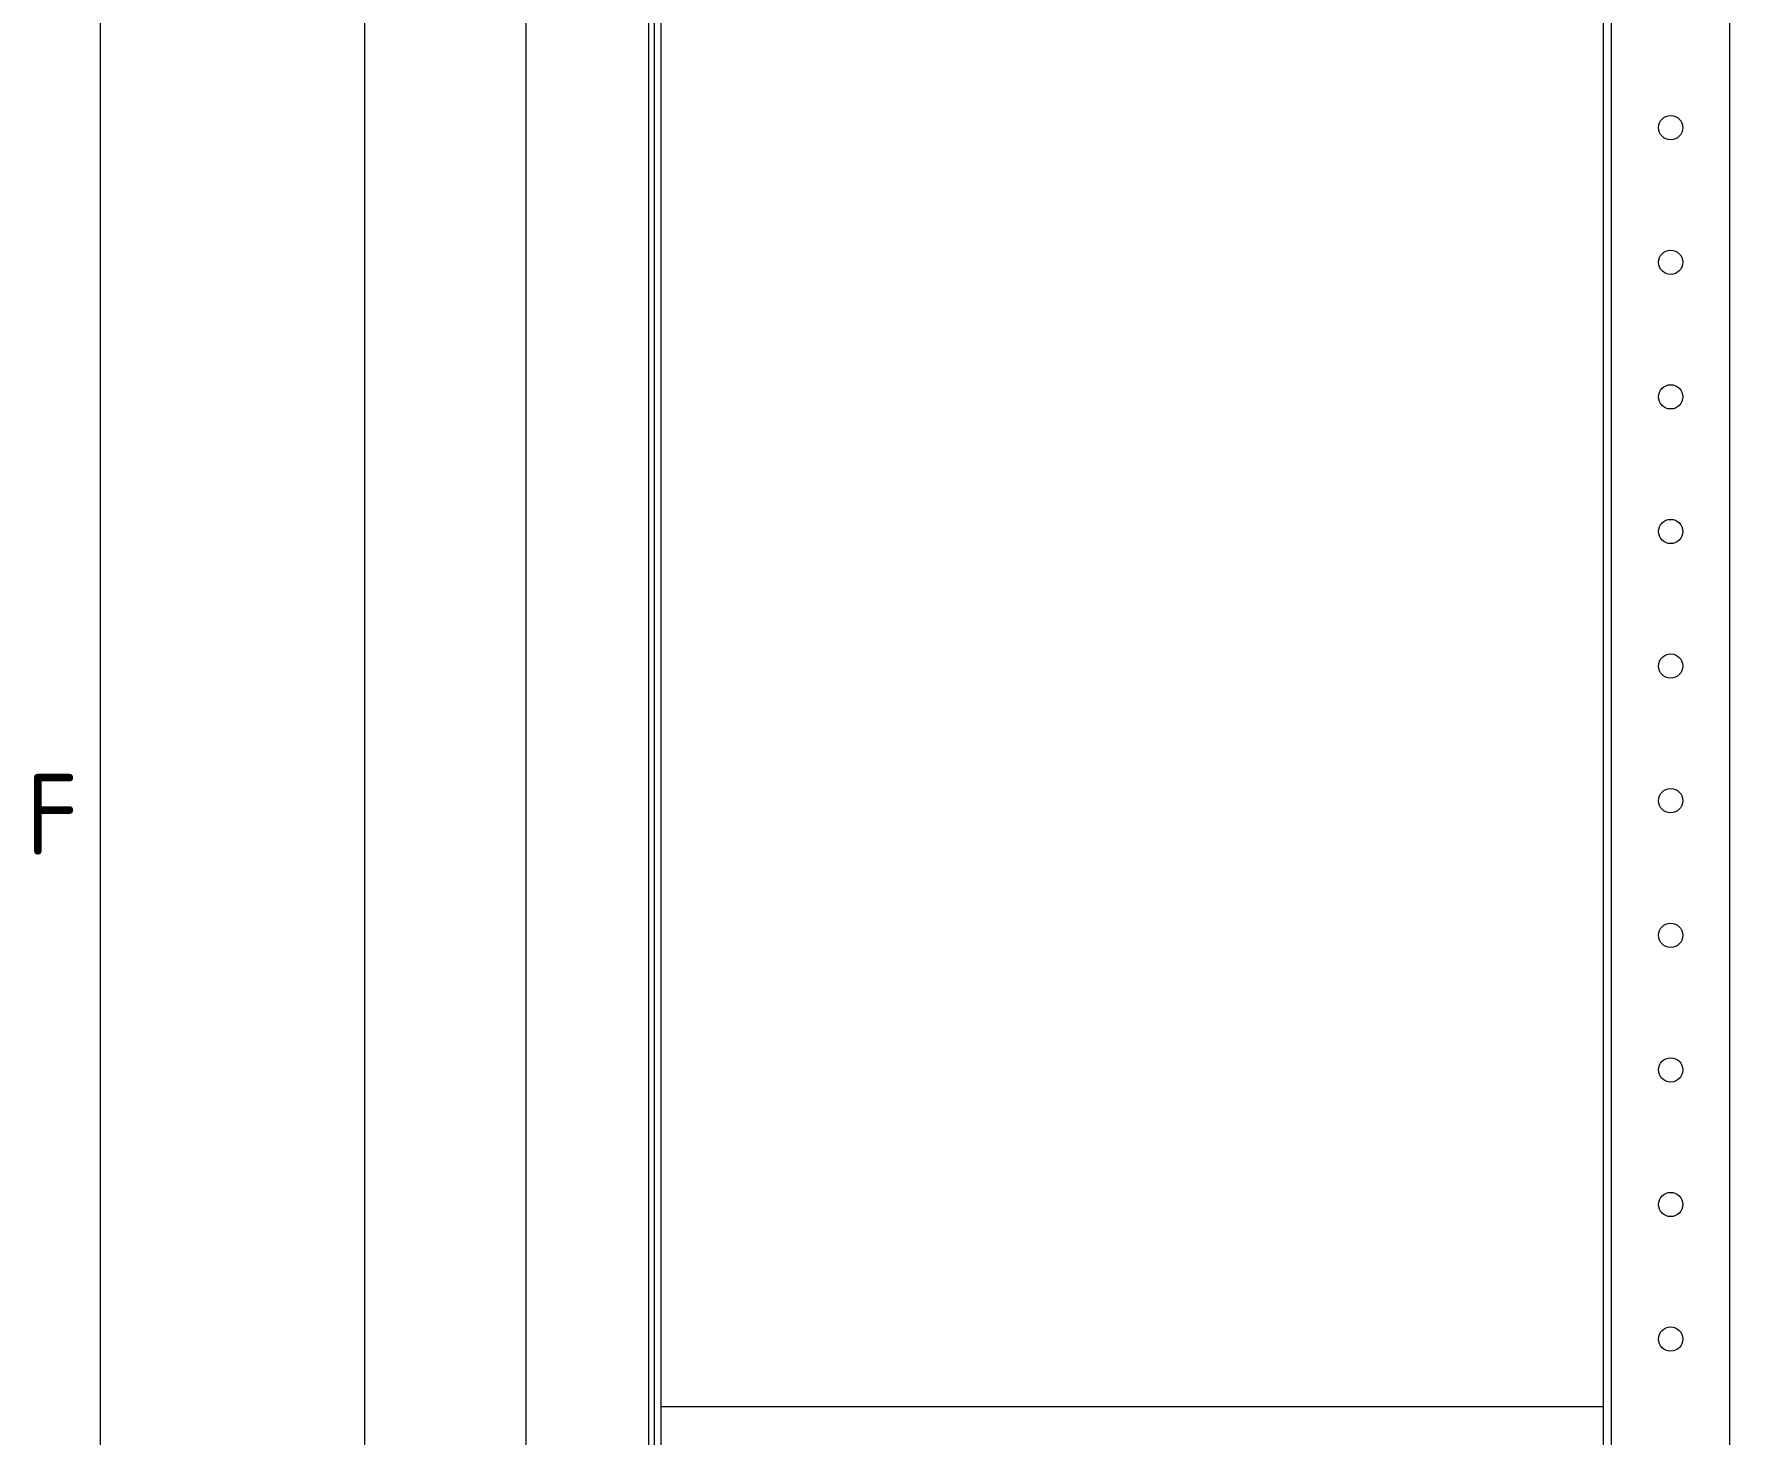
# Model space of a CAD drawing. Header units: millimetres. Extents: x 0 to 8410, y 0 to 5940.
# Drawn here: x 175 to 807, y 3854 to 4374 of the extents above; entities that cross this region are included whole.
import ezdxf

# ---------------------------------------------------------------- set-up
doc = ezdxf.new("R2010")
doc.units = ezdxf.units.MM
doc.header["$LTSCALE"] = 10
doc.layers.get('0').update_dxf_attribs({"color": 3, "lineweight": 5, "true_color": 0x00ff00})
doc.layers.add('가시적인 것(ISO)', color=3, linetype='Continuous', lineweight=5, true_color=0x00ff00)
doc.layers.add('경계(ISO)', color=7, linetype='Continuous', lineweight=5)
doc.styles.add('문자 텍스트_PSTEK_POSCO', font='isocp.shx')

# ---------------------------------------------------------------- blocks, each defined once
blk = doc.blocks.new('경계 Default Border')
at = {"layer": '경계(ISO)', "flags": 128}
blk.add_lwpolyline([(20, 20), (20, 574), (821, 574), (821, 20), (20, 20)], dxfattribs=at)
at = {"layer": '경계(ISO)', "color": 2, "true_color": 0xffff00, "insert": (17.245, 406.875), "char_height": 3, "attachment_point": 7, "style": '문자 텍스트_PSTEK_POSCO'}
blk.add_mtext('F', dxfattribs=at)

msp = doc.modelspace()

# ---------------------------------------------------------------- linework, layer by layer
at = {"layer": '가시적인 것(ISO)'}
for p, q in [((298.09, 5633.85), (298.09, 3533.85)), ((358.09, 3603.85), (358.09, 5563.85)), ((403.49, 5518.45), (403.49, 3649.25)), ((405.79, 3651.55), (405.79, 5516.15)), ((761.09, 3651.55), (761.09, 5516.15)), ((805.09, 3651.55), (805.09, 5516.15)), ((408.09, 5103.85), (408.09, 3651.55)), ((758.09, 3651.55), (758.09, 5103.85)), ((408.09, 3863.85), (758.09, 3863.85))]:
    msp.add_line(p, q, dxfattribs=at)
for centre in [(783.09, 4338.85), (783.09, 4288.85), (783.09, 4238.85), (783.09, 4188.85), (783.09, 4138.85), (783.09, 4088.85), (783.09, 4038.85), (783.09, 3988.85), (783.09, 3938.85), (783.09, 3888.85)]:
    msp.add_circle(centre, 4.5, dxfattribs=at)

# ---------------------------------------------------------------- block references
at = {"xscale": 10, "yscale": 10, "zscale": 10}
msp.add_blockref('경계 Default Border', (0, 0), dxfattribs=at)

doc.saveas('drawing.dxf')
